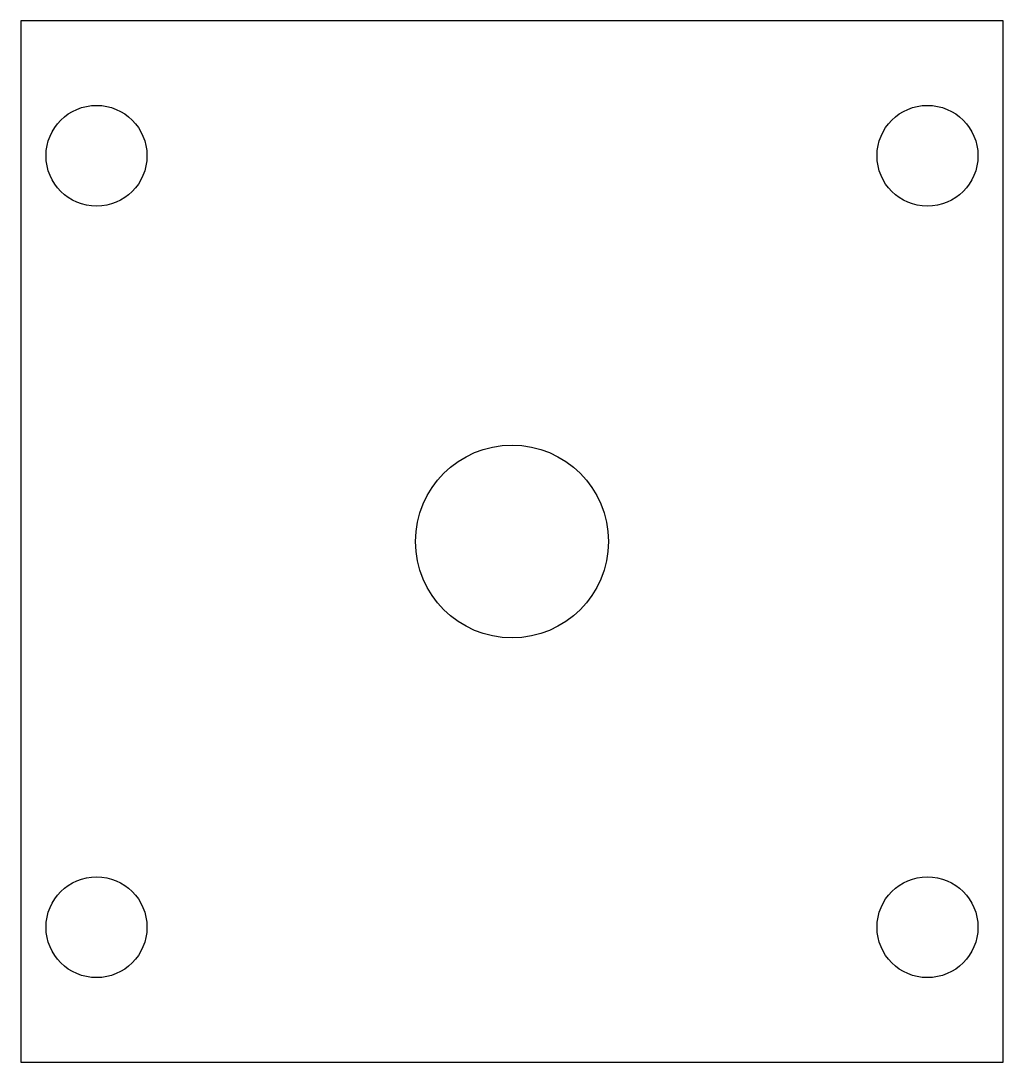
# Model space of a CAD drawing. Header units: millimetres. Extents: x -16.6 to 16.5, y -17.5 to 17.6.
import ezdxf

# ---------------------------------------------------------------- set-up
doc = ezdxf.new("R2010")
doc.units = ezdxf.units.MM

msp = doc.modelspace()

# ---------------------------------------------------------------- linework, layer by layer
for p, q in [((16.55, 17.55), (-16.55, 17.55)), ((-16.55, 17.55), (-16.55, -17.55)), ((16.55, -17.55), (16.55, 17.55)), ((-16.55, -17.55), (16.55, -17.55))]:
    msp.add_line(p, q)
for centre, radius in [((-14, 13), 1.7), ((14, 13), 1.7), ((0, 0), 3.25), ((-14, -13), 1.7), ((14, -13), 1.7)]:
    msp.add_circle(centre, radius)

doc.saveas('drawing.dxf')
